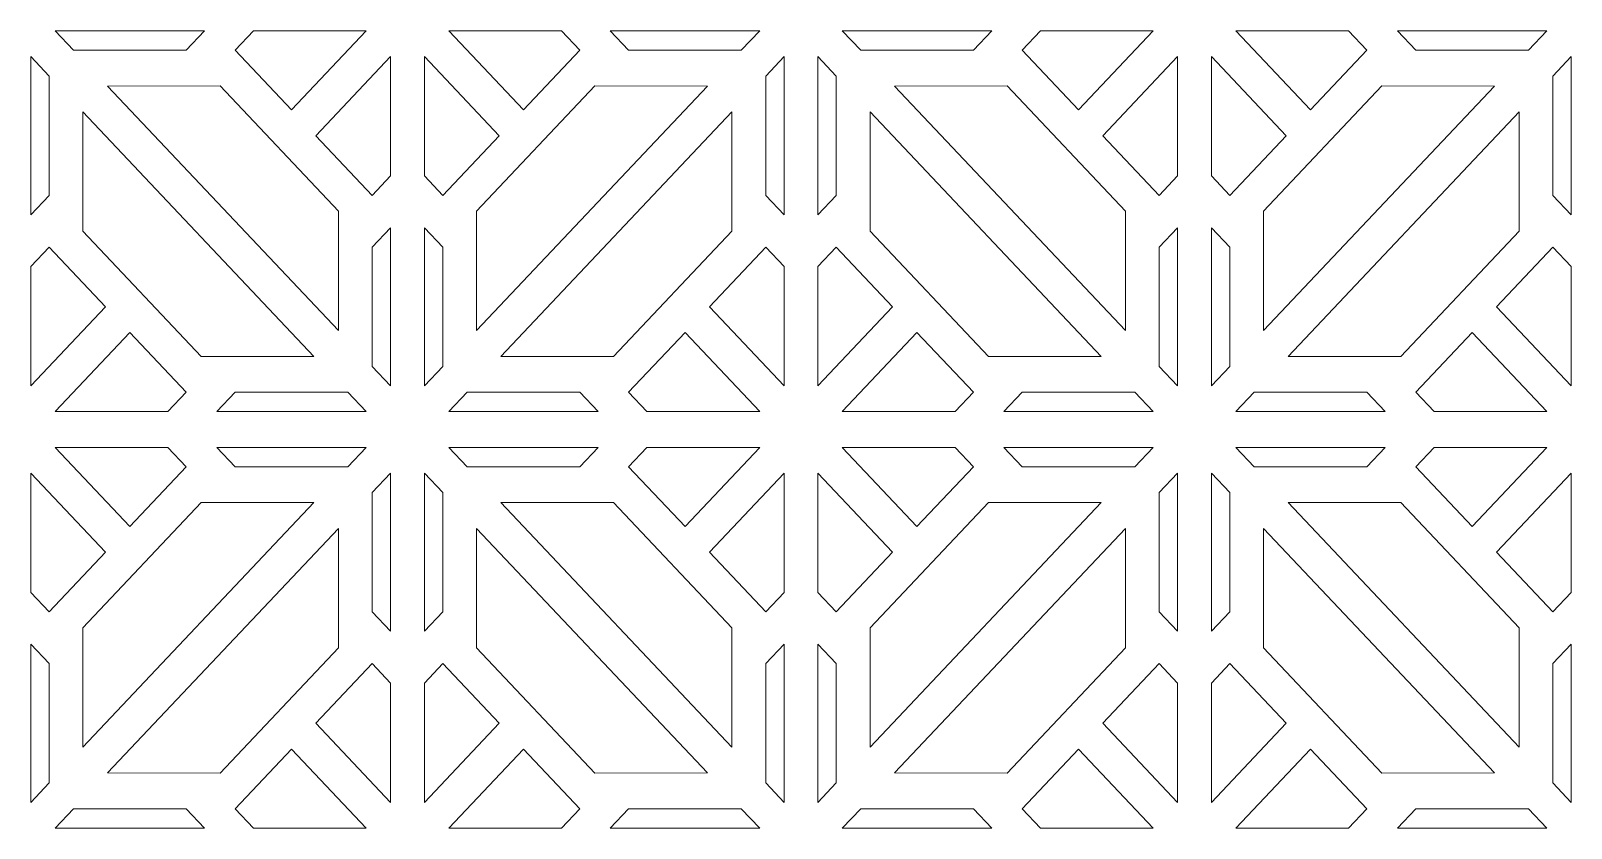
# Model space of a CAD drawing. Header units: centimetres. Extents: x -89 to 89, y -108 to 108.
# Drawn here: x -89.2 to -9, y 66 to 107.6 of the extents above; entities that cross this region are included whole.
import ezdxf

# ---------------------------------------------------------------- set-up
doc = ezdxf.new("R2010")
doc.units = ezdxf.units.CM
doc.header["$MEASUREMENT"] = 0
doc.layers.add('layer 1', color=7, linetype='Continuous')

msp = doc.modelspace()

# ---------------------------------------------------------------- linework, layer by layer
at = {"layer": 'layer 1', "color": 114, "lineweight": 9}
for points in [[(-86.99841, 106.55632), (-86.99841, 106.55632), (-81.12871, 106.55783), (-81.12871, 106.55783), (-81.12871, 106.55783), (-81.12871, 106.55783), (-80.17465, 107.56777), (-80.17465, 107.56777), (-80.17465, 107.56777), (-80.17465, 107.56777), (-87.95393, 107.56778), (-87.95393, 107.56778), (-87.95393, 107.56778), (-87.95393, 107.56778), (-86.99841, 106.55632), (-86.99841, 106.55632)], [(-75.64901, 103.45043), (-75.64901, 103.45043), (-78.58457, 106.55784), (-78.58457, 106.55784), (-78.58457, 106.55784), (-78.58457, 106.55784), (-77.63053, 107.56778), (-77.63053, 107.56778), (-77.63053, 107.56778), (-77.63053, 107.56778), (-71.75941, 107.56777), (-71.75941, 107.56777), (-71.75941, 107.56777), (-71.75941, 107.56777), (-75.64901, 103.45043), (-75.64901, 103.45043)], [(-63.56435, 103.45043), (-63.56435, 103.45043), (-60.62879, 106.55784), (-60.62879, 106.55784), (-60.62879, 106.55784), (-60.62879, 106.55784), (-61.58283, 107.56778), (-61.58283, 107.56778), (-61.58283, 107.56778), (-61.58283, 107.56778), (-67.45394, 107.56777), (-67.45394, 107.56777), (-67.45394, 107.56777), (-67.45394, 107.56777), (-63.56435, 103.45043), (-63.56435, 103.45043)], [(-52.21495, 106.55632), (-52.21495, 106.55632), (-58.08465, 106.55783), (-58.08465, 106.55783), (-58.08465, 106.55783), (-58.08465, 106.55783), (-59.03871, 107.56777), (-59.03871, 107.56777), (-59.03871, 107.56777), (-59.03871, 107.56777), (-51.25943, 107.56778), (-51.25943, 107.56778), (-51.25943, 107.56778), (-51.25943, 107.56778), (-52.21495, 106.55632), (-52.21495, 106.55632)], [(-45.99841, 106.55632), (-45.99841, 106.55632), (-40.12871, 106.55783), (-40.12871, 106.55783), (-40.12871, 106.55783), (-40.12871, 106.55783), (-39.17465, 107.56777), (-39.17465, 107.56777), (-39.17465, 107.56777), (-39.17465, 107.56777), (-46.95393, 107.56778), (-46.95393, 107.56778), (-46.95393, 107.56778), (-46.95393, 107.56778), (-45.99841, 106.55632), (-45.99841, 106.55632)], [(-34.64901, 103.45043), (-34.64901, 103.45043), (-37.58457, 106.55784), (-37.58457, 106.55784), (-37.58457, 106.55784), (-37.58457, 106.55784), (-36.63053, 107.56778), (-36.63053, 107.56778), (-36.63053, 107.56778), (-36.63053, 107.56778), (-30.75942, 107.56777), (-30.75942, 107.56777), (-30.75942, 107.56777), (-30.75942, 107.56777), (-34.64901, 103.45043), (-34.64901, 103.45043)], [(-22.56435, 103.45043), (-22.56435, 103.45043), (-19.62879, 106.55784), (-19.62879, 106.55784), (-19.62879, 106.55784), (-19.62879, 106.55784), (-20.58283, 107.56778), (-20.58283, 107.56778), (-20.58283, 107.56778), (-20.58283, 107.56778), (-26.45395, 107.56777), (-26.45395, 107.56777), (-26.45395, 107.56777), (-26.45395, 107.56777), (-22.56435, 103.45043), (-22.56435, 103.45043)], [(-11.21495, 106.55632), (-11.21495, 106.55632), (-17.08465, 106.55783), (-17.08465, 106.55783), (-17.08465, 106.55783), (-17.08465, 106.55783), (-18.03871, 107.56777), (-18.03871, 107.56777), (-18.03871, 107.56777), (-18.03871, 107.56777), (-10.25943, 107.56778), (-10.25943, 107.56778), (-10.25943, 107.56778), (-10.25943, 107.56778), (-11.21495, 106.55632), (-11.21495, 106.55632)], [(-89.22601, 97.9866), (-89.22601, 97.9866), (-88.27144, 98.99649), (-88.27144, 98.99649), (-88.27144, 98.99649), (-88.27144, 98.99649), (-88.27033, 105.20962), (-88.27033, 105.20962), (-88.27033, 105.20962), (-88.27033, 105.20962), (-89.22601, 106.22124), (-89.22601, 106.22124), (-89.22601, 106.22124), (-89.22601, 106.22124), (-89.22601, 97.9866), (-89.22601, 97.9866)], [(-71.44138, 98.9965), (-71.44138, 98.9965), (-74.37694, 102.10389), (-74.37694, 102.10389), (-74.37694, 102.10389), (-74.37694, 102.10389), (-70.48735, 106.22122), (-70.48735, 106.22122), (-70.48735, 106.22122), (-70.48735, 106.22122), (-70.48735, 100.00642), (-70.48735, 100.00642), (-70.48735, 100.00642), (-70.48735, 100.00642), (-71.44138, 98.9965), (-71.44138, 98.9965)], [(-67.77198, 98.9965), (-67.77198, 98.9965), (-64.83642, 102.10389), (-64.83642, 102.10389), (-64.83642, 102.10389), (-64.83642, 102.10389), (-68.72601, 106.22122), (-68.72601, 106.22122), (-68.72601, 106.22122), (-68.72601, 106.22122), (-68.72601, 100.00642), (-68.72601, 100.00642), (-68.72601, 100.00642), (-68.72601, 100.00642), (-67.77198, 98.9965), (-67.77198, 98.9965)], [(-49.98735, 97.9866), (-49.98735, 97.9866), (-50.94192, 98.99649), (-50.94192, 98.99649), (-50.94192, 98.99649), (-50.94192, 98.99649), (-50.94303, 105.20962), (-50.94303, 105.20962), (-50.94303, 105.20962), (-50.94303, 105.20962), (-49.98735, 106.22124), (-49.98735, 106.22124), (-49.98735, 106.22124), (-49.98735, 106.22124), (-49.98735, 97.9866), (-49.98735, 97.9866)], [(-48.22601, 97.9866), (-48.22601, 97.9866), (-47.27144, 98.99649), (-47.27144, 98.99649), (-47.27144, 98.99649), (-47.27144, 98.99649), (-47.27033, 105.20962), (-47.27033, 105.20962), (-47.27033, 105.20962), (-47.27033, 105.20962), (-48.22601, 106.22124), (-48.22601, 106.22124), (-48.22601, 106.22124), (-48.22601, 106.22124), (-48.22601, 97.9866), (-48.22601, 97.9866)], [(-30.44138, 98.9965), (-30.44138, 98.9965), (-33.37694, 102.10389), (-33.37694, 102.10389), (-33.37694, 102.10389), (-33.37694, 102.10389), (-29.48735, 106.22122), (-29.48735, 106.22122), (-29.48735, 106.22122), (-29.48735, 106.22122), (-29.48735, 100.00642), (-29.48735, 100.00642), (-29.48735, 100.00642), (-29.48735, 100.00642), (-30.44138, 98.9965), (-30.44138, 98.9965)], [(-26.77198, 98.9965), (-26.77198, 98.9965), (-23.83642, 102.10389), (-23.83642, 102.10389), (-23.83642, 102.10389), (-23.83642, 102.10389), (-27.72601, 106.22122), (-27.72601, 106.22122), (-27.72601, 106.22122), (-27.72601, 106.22122), (-27.72601, 100.00642), (-27.72601, 100.00642), (-27.72601, 100.00642), (-27.72601, 100.00642), (-26.77198, 98.9965), (-26.77198, 98.9965)], [(-8.98735, 97.9866), (-8.98735, 97.9866), (-9.94192, 98.99649), (-9.94192, 98.99649), (-9.94192, 98.99649), (-9.94192, 98.99649), (-9.94303, 105.20962), (-9.94303, 105.20962), (-9.94303, 105.20962), (-9.94303, 105.20962), (-8.98735, 106.22124), (-8.98735, 106.22124), (-8.98735, 106.22124), (-8.98735, 106.22124), (-8.98735, 97.9866), (-8.98735, 97.9866)], [(-73.20246, 91.9528), (-73.20246, 91.9528), (-73.20267, 98.16783), (-73.20267, 98.16783), (-73.20267, 98.16783), (-73.20267, 98.16783), (-79.36724, 104.69325), (-79.36724, 104.69325), (-79.36724, 104.69325), (-79.36724, 104.69325), (-85.23736, 104.69218), (-85.23736, 104.69218), (-85.23736, 104.69218), (-85.23736, 104.69218), (-73.20246, 91.9528), (-73.20246, 91.9528)], [(-66.0109, 91.9528), (-66.0109, 91.9528), (-66.01069, 98.16783), (-66.01069, 98.16783), (-66.01069, 98.16783), (-66.01069, 98.16783), (-59.84612, 104.69325), (-59.84612, 104.69325), (-59.84612, 104.69325), (-59.84612, 104.69325), (-53.976, 104.69218), (-53.976, 104.69218), (-53.976, 104.69218), (-53.976, 104.69218), (-66.0109, 91.9528), (-66.0109, 91.9528)], [(-32.20246, 91.9528), (-32.20246, 91.9528), (-32.20267, 98.16783), (-32.20267, 98.16783), (-32.20267, 98.16783), (-32.20267, 98.16783), (-38.36724, 104.69325), (-38.36724, 104.69325), (-38.36724, 104.69325), (-38.36724, 104.69325), (-44.23736, 104.69218), (-44.23736, 104.69218), (-44.23736, 104.69218), (-44.23736, 104.69218), (-32.20246, 91.9528), (-32.20246, 91.9528)], [(-25.0109, 91.9528), (-25.0109, 91.9528), (-25.01069, 98.16783), (-25.01069, 98.16783), (-25.01069, 98.16783), (-25.01069, 98.16783), (-18.84612, 104.69325), (-18.84612, 104.69325), (-18.84612, 104.69325), (-18.84612, 104.69325), (-12.976, 104.69218), (-12.976, 104.69218), (-12.976, 104.69218), (-12.976, 104.69218), (-25.0109, 91.9528), (-25.0109, 91.9528)], [(-86.50932, 103.34552), (-86.50932, 103.34552), (-86.51046, 97.13193), (-86.51046, 97.13193), (-86.51046, 97.13193), (-86.51046, 97.13193), (-80.34601, 90.60662), (-80.34601, 90.60662), (-80.34601, 90.60662), (-80.34601, 90.60662), (-74.4756, 90.60741), (-74.4756, 90.60741), (-74.4756, 90.60741), (-74.4756, 90.60741), (-86.50932, 103.34552), (-86.50932, 103.34552)], [(-52.70404, 103.34552), (-52.70404, 103.34552), (-52.7029, 97.13193), (-52.7029, 97.13193), (-52.7029, 97.13193), (-52.7029, 97.13193), (-58.86735, 90.60662), (-58.86735, 90.60662), (-58.86735, 90.60662), (-58.86735, 90.60662), (-64.73776, 90.60741), (-64.73776, 90.60741), (-64.73776, 90.60741), (-64.73776, 90.60741), (-52.70404, 103.34552), (-52.70404, 103.34552)], [(-45.50932, 103.34552), (-45.50932, 103.34552), (-45.51046, 97.13193), (-45.51046, 97.13193), (-45.51046, 97.13193), (-45.51046, 97.13193), (-39.34601, 90.60662), (-39.34601, 90.60662), (-39.34601, 90.60662), (-39.34601, 90.60662), (-33.4756, 90.60741), (-33.4756, 90.60741), (-33.4756, 90.60741), (-33.4756, 90.60741), (-45.50932, 103.34552), (-45.50932, 103.34552)], [(-11.70404, 103.34552), (-11.70404, 103.34552), (-11.7029, 97.13193), (-11.7029, 97.13193), (-11.7029, 97.13193), (-11.7029, 97.13193), (-17.86735, 90.60662), (-17.86735, 90.60662), (-17.86735, 90.60662), (-17.86735, 90.60662), (-23.73776, 90.60741), (-23.73776, 90.60741), (-23.73776, 90.60741), (-23.73776, 90.60741), (-11.70404, 103.34552), (-11.70404, 103.34552)], [(-70.48734, 97.31331), (-70.48734, 97.31331), (-70.48736, 89.07877), (-70.48736, 89.07877), (-70.48736, 89.07877), (-70.48736, 89.07877), (-71.44137, 90.08862), (-71.44137, 90.08862), (-71.44137, 90.08862), (-71.44137, 90.08862), (-71.44137, 96.30341), (-71.44137, 96.30341), (-71.44137, 96.30341), (-71.44137, 96.30341), (-70.48734, 97.31331), (-70.48734, 97.31331)], [(-68.72602, 97.31331), (-68.72602, 97.31331), (-68.726, 89.07877), (-68.726, 89.07877), (-68.726, 89.07877), (-68.726, 89.07877), (-67.77199, 90.08862), (-67.77199, 90.08862), (-67.77199, 90.08862), (-67.77199, 90.08862), (-67.77199, 96.30341), (-67.77199, 96.30341), (-67.77199, 96.30341), (-67.77199, 96.30341), (-68.72602, 97.31331), (-68.72602, 97.31331)], [(-29.48734, 97.31331), (-29.48734, 97.31331), (-29.48736, 89.07877), (-29.48736, 89.07877), (-29.48736, 89.07877), (-29.48736, 89.07877), (-30.44137, 90.08862), (-30.44137, 90.08862), (-30.44137, 90.08862), (-30.44137, 90.08862), (-30.44137, 96.30341), (-30.44137, 96.30341), (-30.44137, 96.30341), (-30.44137, 96.30341), (-29.48734, 97.31331), (-29.48734, 97.31331)], [(-27.72602, 97.31331), (-27.72602, 97.31331), (-27.726, 89.07877), (-27.726, 89.07877), (-27.726, 89.07877), (-27.726, 89.07877), (-26.77199, 90.08862), (-26.77199, 90.08862), (-26.77199, 90.08862), (-26.77199, 90.08862), (-26.77199, 96.30341), (-26.77199, 96.30341), (-26.77199, 96.30341), (-26.77199, 96.30341), (-27.72602, 97.31331), (-27.72602, 97.31331)], [(-89.22601, 89.07874), (-89.22601, 89.07874), (-89.22601, 95.29353), (-89.22601, 95.29353), (-89.22601, 95.29353), (-89.22601, 95.29353), (-88.27194, 96.30344), (-88.27194, 96.30344), (-88.27194, 96.30344), (-88.27194, 96.30344), (-85.33637, 93.19603), (-85.33637, 93.19603), (-85.33637, 93.19603), (-85.33637, 93.19603), (-89.22601, 89.07874), (-89.22601, 89.07874)], [(-49.98735, 89.07874), (-49.98735, 89.07874), (-49.98735, 95.29353), (-49.98735, 95.29353), (-49.98735, 95.29353), (-49.98735, 95.29353), (-50.94142, 96.30344), (-50.94142, 96.30344), (-50.94142, 96.30344), (-50.94142, 96.30344), (-53.87699, 93.19603), (-53.87699, 93.19603), (-53.87699, 93.19603), (-53.87699, 93.19603), (-49.98735, 89.07874), (-49.98735, 89.07874)], [(-48.22601, 89.07874), (-48.22601, 89.07874), (-48.22601, 95.29353), (-48.22601, 95.29353), (-48.22601, 95.29353), (-48.22601, 95.29353), (-47.27194, 96.30344), (-47.27194, 96.30344), (-47.27194, 96.30344), (-47.27194, 96.30344), (-44.33637, 93.19603), (-44.33637, 93.19603), (-44.33637, 93.19603), (-44.33637, 93.19603), (-48.22601, 89.07874), (-48.22601, 89.07874)], [(-8.98735, 89.07874), (-8.98735, 89.07874), (-8.98735, 95.29353), (-8.98735, 95.29353), (-8.98735, 95.29353), (-8.98735, 95.29353), (-9.94142, 96.30344), (-9.94142, 96.30344), (-9.94142, 96.30344), (-9.94142, 96.30344), (-12.87699, 93.19603), (-12.87699, 93.19603), (-12.87699, 93.19603), (-12.87699, 93.19603), (-8.98735, 89.07874), (-8.98735, 89.07874)], [(-84.0643, 91.8495), (-84.0643, 91.8495), (-87.95392, 87.73222), (-87.95392, 87.73222), (-87.95392, 87.73222), (-87.95392, 87.73222), (-82.08277, 87.73223), (-82.08277, 87.73223), (-82.08277, 87.73223), (-82.08277, 87.73223), (-81.12875, 88.74211), (-81.12875, 88.74211), (-81.12875, 88.74211), (-81.12875, 88.74211), (-84.0643, 91.8495), (-84.0643, 91.8495)], [(-55.14906, 91.8495), (-55.14906, 91.8495), (-51.25944, 87.73222), (-51.25944, 87.73222), (-51.25944, 87.73222), (-51.25944, 87.73222), (-57.13059, 87.73223), (-57.13059, 87.73223), (-57.13059, 87.73223), (-57.13059, 87.73223), (-58.08461, 88.74211), (-58.08461, 88.74211), (-58.08461, 88.74211), (-58.08461, 88.74211), (-55.14906, 91.8495), (-55.14906, 91.8495)], [(-43.0643, 91.8495), (-43.0643, 91.8495), (-46.95392, 87.73222), (-46.95392, 87.73222), (-46.95392, 87.73222), (-46.95392, 87.73222), (-41.08277, 87.73223), (-41.08277, 87.73223), (-41.08277, 87.73223), (-41.08277, 87.73223), (-40.12875, 88.74211), (-40.12875, 88.74211), (-40.12875, 88.74211), (-40.12875, 88.74211), (-43.0643, 91.8495), (-43.0643, 91.8495)], [(-14.14906, 91.8495), (-14.14906, 91.8495), (-10.25944, 87.73222), (-10.25944, 87.73222), (-10.25944, 87.73222), (-10.25944, 87.73222), (-16.13059, 87.73223), (-16.13059, 87.73223), (-16.13059, 87.73223), (-16.13059, 87.73223), (-17.08461, 88.74211), (-17.08461, 88.74211), (-17.08461, 88.74211), (-17.08461, 88.74211), (-14.14906, 91.8495), (-14.14906, 91.8495)], [(-78.58456, 88.74209), (-78.58456, 88.74209), (-72.71451, 88.74321), (-72.71451, 88.74321), (-72.71451, 88.74321), (-72.71451, 88.74321), (-71.75942, 87.73222), (-71.75942, 87.73222), (-71.75942, 87.73222), (-71.75942, 87.73222), (-79.53862, 87.73222), (-79.53862, 87.73222), (-79.53862, 87.73222), (-79.53862, 87.73222), (-78.58456, 88.74209), (-78.58456, 88.74209)], [(-60.6288, 88.74209), (-60.6288, 88.74209), (-66.49885, 88.74321), (-66.49885, 88.74321), (-66.49885, 88.74321), (-66.49885, 88.74321), (-67.45394, 87.73222), (-67.45394, 87.73222), (-67.45394, 87.73222), (-67.45394, 87.73222), (-59.67474, 87.73222), (-59.67474, 87.73222), (-59.67474, 87.73222), (-59.67474, 87.73222), (-60.6288, 88.74209), (-60.6288, 88.74209)], [(-37.58456, 88.74209), (-37.58456, 88.74209), (-31.71451, 88.74321), (-31.71451, 88.74321), (-31.71451, 88.74321), (-31.71451, 88.74321), (-30.75942, 87.73222), (-30.75942, 87.73222), (-30.75942, 87.73222), (-30.75942, 87.73222), (-38.53862, 87.73222), (-38.53862, 87.73222), (-38.53862, 87.73222), (-38.53862, 87.73222), (-37.58456, 88.74209), (-37.58456, 88.74209)], [(-19.6288, 88.74209), (-19.6288, 88.74209), (-25.49885, 88.74321), (-25.49885, 88.74321), (-25.49885, 88.74321), (-25.49885, 88.74321), (-26.45394, 87.73222), (-26.45394, 87.73222), (-26.45394, 87.73222), (-26.45394, 87.73222), (-18.67474, 87.73222), (-18.67474, 87.73222), (-18.67474, 87.73222), (-18.67474, 87.73222), (-19.6288, 88.74209), (-19.6288, 88.74209)], [(-84.0643, 81.7505), (-84.0643, 81.7505), (-87.95392, 85.86778), (-87.95392, 85.86778), (-87.95392, 85.86778), (-87.95392, 85.86778), (-82.08277, 85.86777), (-82.08277, 85.86777), (-82.08277, 85.86777), (-82.08277, 85.86777), (-81.12875, 84.85788), (-81.12875, 84.85788), (-81.12875, 84.85788), (-81.12875, 84.85788), (-84.0643, 81.7505), (-84.0643, 81.7505)], [(-78.58456, 84.85791), (-78.58456, 84.85791), (-72.71451, 84.85679), (-72.71451, 84.85679), (-72.71451, 84.85679), (-72.71451, 84.85679), (-71.75942, 85.86778), (-71.75942, 85.86778), (-71.75942, 85.86778), (-71.75942, 85.86778), (-79.53862, 85.86778), (-79.53862, 85.86778), (-79.53862, 85.86778), (-79.53862, 85.86778), (-78.58456, 84.85791), (-78.58456, 84.85791)], [(-60.6288, 84.85791), (-60.6288, 84.85791), (-66.49885, 84.85679), (-66.49885, 84.85679), (-66.49885, 84.85679), (-66.49885, 84.85679), (-67.45394, 85.86778), (-67.45394, 85.86778), (-67.45394, 85.86778), (-67.45394, 85.86778), (-59.67474, 85.86778), (-59.67474, 85.86778), (-59.67474, 85.86778), (-59.67474, 85.86778), (-60.6288, 84.85791), (-60.6288, 84.85791)], [(-55.14906, 81.7505), (-55.14906, 81.7505), (-51.25944, 85.86778), (-51.25944, 85.86778), (-51.25944, 85.86778), (-51.25944, 85.86778), (-57.13059, 85.86777), (-57.13059, 85.86777), (-57.13059, 85.86777), (-57.13059, 85.86777), (-58.08461, 84.85788), (-58.08461, 84.85788), (-58.08461, 84.85788), (-58.08461, 84.85788), (-55.14906, 81.7505), (-55.14906, 81.7505)], [(-43.0643, 81.7505), (-43.0643, 81.7505), (-46.95392, 85.86778), (-46.95392, 85.86778), (-46.95392, 85.86778), (-46.95392, 85.86778), (-41.08277, 85.86777), (-41.08277, 85.86777), (-41.08277, 85.86777), (-41.08277, 85.86777), (-40.12875, 84.85788), (-40.12875, 84.85788), (-40.12875, 84.85788), (-40.12875, 84.85788), (-43.0643, 81.7505), (-43.0643, 81.7505)], [(-37.58456, 84.85791), (-37.58456, 84.85791), (-31.71451, 84.85679), (-31.71451, 84.85679), (-31.71451, 84.85679), (-31.71451, 84.85679), (-30.75942, 85.86778), (-30.75942, 85.86778), (-30.75942, 85.86778), (-30.75942, 85.86778), (-38.53862, 85.86778), (-38.53862, 85.86778), (-38.53862, 85.86778), (-38.53862, 85.86778), (-37.58456, 84.85791), (-37.58456, 84.85791)], [(-19.6288, 84.85791), (-19.6288, 84.85791), (-25.49885, 84.85679), (-25.49885, 84.85679), (-25.49885, 84.85679), (-25.49885, 84.85679), (-26.45394, 85.86778), (-26.45394, 85.86778), (-26.45394, 85.86778), (-26.45394, 85.86778), (-18.67474, 85.86778), (-18.67474, 85.86778), (-18.67474, 85.86778), (-18.67474, 85.86778), (-19.6288, 84.85791), (-19.6288, 84.85791)], [(-14.14906, 81.7505), (-14.14906, 81.7505), (-10.25944, 85.86778), (-10.25944, 85.86778), (-10.25944, 85.86778), (-10.25944, 85.86778), (-16.13059, 85.86777), (-16.13059, 85.86777), (-16.13059, 85.86777), (-16.13059, 85.86777), (-17.08461, 84.85788), (-17.08461, 84.85788), (-17.08461, 84.85788), (-17.08461, 84.85788), (-14.14906, 81.7505), (-14.14906, 81.7505)], [(-89.22601, 84.52126), (-89.22601, 84.52126), (-89.22601, 78.30646), (-89.22601, 78.30646), (-89.22601, 78.30646), (-89.22601, 78.30646), (-88.27194, 77.29656), (-88.27194, 77.29656), (-88.27194, 77.29656), (-88.27194, 77.29656), (-85.33637, 80.40397), (-85.33637, 80.40397), (-85.33637, 80.40397), (-85.33637, 80.40397), (-89.22601, 84.52126), (-89.22601, 84.52126)], [(-70.48734, 76.28669), (-70.48734, 76.28669), (-70.48736, 84.52123), (-70.48736, 84.52123), (-70.48736, 84.52123), (-70.48736, 84.52123), (-71.44137, 83.51138), (-71.44137, 83.51138), (-71.44137, 83.51138), (-71.44137, 83.51138), (-71.44137, 77.29659), (-71.44137, 77.29659), (-71.44137, 77.29659), (-71.44137, 77.29659), (-70.48734, 76.28669), (-70.48734, 76.28669)], [(-68.72602, 76.28669), (-68.72602, 76.28669), (-68.726, 84.52123), (-68.726, 84.52123), (-68.726, 84.52123), (-68.726, 84.52123), (-67.77199, 83.51138), (-67.77199, 83.51138), (-67.77199, 83.51138), (-67.77199, 83.51138), (-67.77199, 77.29659), (-67.77199, 77.29659), (-67.77199, 77.29659), (-67.77199, 77.29659), (-68.72602, 76.28669), (-68.72602, 76.28669)], [(-49.98735, 84.52126), (-49.98735, 84.52126), (-49.98735, 78.30646), (-49.98735, 78.30646), (-49.98735, 78.30646), (-49.98735, 78.30646), (-50.94142, 77.29656), (-50.94142, 77.29656), (-50.94142, 77.29656), (-50.94142, 77.29656), (-53.87699, 80.40397), (-53.87699, 80.40397), (-53.87699, 80.40397), (-53.87699, 80.40397), (-49.98735, 84.52126), (-49.98735, 84.52126)], [(-48.22601, 84.52126), (-48.22601, 84.52126), (-48.22601, 78.30646), (-48.22601, 78.30646), (-48.22601, 78.30646), (-48.22601, 78.30646), (-47.27194, 77.29656), (-47.27194, 77.29656), (-47.27194, 77.29656), (-47.27194, 77.29656), (-44.33637, 80.40397), (-44.33637, 80.40397), (-44.33637, 80.40397), (-44.33637, 80.40397), (-48.22601, 84.52126), (-48.22601, 84.52126)], [(-29.48734, 76.28669), (-29.48734, 76.28669), (-29.48736, 84.52123), (-29.48736, 84.52123), (-29.48736, 84.52123), (-29.48736, 84.52123), (-30.44137, 83.51138), (-30.44137, 83.51138), (-30.44137, 83.51138), (-30.44137, 83.51138), (-30.44137, 77.29659), (-30.44137, 77.29659), (-30.44137, 77.29659), (-30.44137, 77.29659), (-29.48734, 76.28669), (-29.48734, 76.28669)], [(-27.72602, 76.28669), (-27.72602, 76.28669), (-27.726, 84.52123), (-27.726, 84.52123), (-27.726, 84.52123), (-27.726, 84.52123), (-26.77199, 83.51138), (-26.77199, 83.51138), (-26.77199, 83.51138), (-26.77199, 83.51138), (-26.77199, 77.29659), (-26.77199, 77.29659), (-26.77199, 77.29659), (-26.77199, 77.29659), (-27.72602, 76.28669), (-27.72602, 76.28669)], [(-8.98735, 84.52126), (-8.98735, 84.52126), (-8.98735, 78.30646), (-8.98735, 78.30646), (-8.98735, 78.30646), (-8.98735, 78.30646), (-9.94142, 77.29656), (-9.94142, 77.29656), (-9.94142, 77.29656), (-9.94142, 77.29656), (-12.87699, 80.40397), (-12.87699, 80.40397), (-12.87699, 80.40397), (-12.87699, 80.40397), (-8.98735, 84.52126), (-8.98735, 84.52126)], [(-86.50932, 70.25448), (-86.50932, 70.25448), (-86.51046, 76.46806), (-86.51046, 76.46806), (-86.51046, 76.46806), (-86.51046, 76.46806), (-80.34601, 82.99337), (-80.34601, 82.99337), (-80.34601, 82.99337), (-80.34601, 82.99337), (-74.4756, 82.99259), (-74.4756, 82.99259), (-74.4756, 82.99259), (-74.4756, 82.99259), (-86.50932, 70.25448), (-86.50932, 70.25448)], [(-52.70404, 70.25448), (-52.70404, 70.25448), (-52.7029, 76.46806), (-52.7029, 76.46806), (-52.7029, 76.46806), (-52.7029, 76.46806), (-58.86735, 82.99337), (-58.86735, 82.99337), (-58.86735, 82.99337), (-58.86735, 82.99337), (-64.73776, 82.99259), (-64.73776, 82.99259), (-64.73776, 82.99259), (-64.73776, 82.99259), (-52.70404, 70.25448), (-52.70404, 70.25448)], [(-45.50932, 70.25448), (-45.50932, 70.25448), (-45.51046, 76.46806), (-45.51046, 76.46806), (-45.51046, 76.46806), (-45.51046, 76.46806), (-39.34601, 82.99337), (-39.34601, 82.99337), (-39.34601, 82.99337), (-39.34601, 82.99337), (-33.4756, 82.99259), (-33.4756, 82.99259), (-33.4756, 82.99259), (-33.4756, 82.99259), (-45.50932, 70.25448), (-45.50932, 70.25448)], [(-11.70404, 70.25448), (-11.70404, 70.25448), (-11.7029, 76.46806), (-11.7029, 76.46806), (-11.7029, 76.46806), (-11.7029, 76.46806), (-17.86735, 82.99337), (-17.86735, 82.99337), (-17.86735, 82.99337), (-17.86735, 82.99337), (-23.73776, 82.99259), (-23.73776, 82.99259), (-23.73776, 82.99259), (-23.73776, 82.99259), (-11.70404, 70.25448), (-11.70404, 70.25448)], [(-73.20246, 81.6472), (-73.20246, 81.6472), (-73.20267, 75.43217), (-73.20267, 75.43217), (-73.20267, 75.43217), (-73.20267, 75.43217), (-79.36724, 68.90675), (-79.36724, 68.90675), (-79.36724, 68.90675), (-79.36724, 68.90675), (-85.23736, 68.90782), (-85.23736, 68.90782), (-85.23736, 68.90782), (-85.23736, 68.90782), (-73.20246, 81.6472), (-73.20246, 81.6472)], [(-66.0109, 81.6472), (-66.0109, 81.6472), (-66.01069, 75.43217), (-66.01069, 75.43217), (-66.01069, 75.43217), (-66.01069, 75.43217), (-59.84612, 68.90675), (-59.84612, 68.90675), (-59.84612, 68.90675), (-59.84612, 68.90675), (-53.976, 68.90782), (-53.976, 68.90782), (-53.976, 68.90782), (-53.976, 68.90782), (-66.0109, 81.6472), (-66.0109, 81.6472)], [(-32.20246, 81.6472), (-32.20246, 81.6472), (-32.20267, 75.43217), (-32.20267, 75.43217), (-32.20267, 75.43217), (-32.20267, 75.43217), (-38.36724, 68.90675), (-38.36724, 68.90675), (-38.36724, 68.90675), (-38.36724, 68.90675), (-44.23736, 68.90782), (-44.23736, 68.90782), (-44.23736, 68.90782), (-44.23736, 68.90782), (-32.20246, 81.6472), (-32.20246, 81.6472)], [(-25.0109, 81.6472), (-25.0109, 81.6472), (-25.01069, 75.43217), (-25.01069, 75.43217), (-25.01069, 75.43217), (-25.01069, 75.43217), (-18.84612, 68.90675), (-18.84612, 68.90675), (-18.84612, 68.90675), (-18.84612, 68.90675), (-12.976, 68.90782), (-12.976, 68.90782), (-12.976, 68.90782), (-12.976, 68.90782), (-25.0109, 81.6472), (-25.0109, 81.6472)], [(-89.22601, 75.61339), (-89.22601, 75.61339), (-88.27144, 74.60351), (-88.27144, 74.60351), (-88.27144, 74.60351), (-88.27144, 74.60351), (-88.27033, 68.39038), (-88.27033, 68.39038), (-88.27033, 68.39038), (-88.27033, 68.39038), (-89.22601, 67.37876), (-89.22601, 67.37876), (-89.22601, 67.37876), (-89.22601, 67.37876), (-89.22601, 75.61339), (-89.22601, 75.61339)], [(-49.98735, 75.61339), (-49.98735, 75.61339), (-50.94192, 74.60351), (-50.94192, 74.60351), (-50.94192, 74.60351), (-50.94192, 74.60351), (-50.94303, 68.39038), (-50.94303, 68.39038), (-50.94303, 68.39038), (-50.94303, 68.39038), (-49.98735, 67.37876), (-49.98735, 67.37876), (-49.98735, 67.37876), (-49.98735, 67.37876), (-49.98735, 75.61339), (-49.98735, 75.61339)], [(-48.22601, 75.61339), (-48.22601, 75.61339), (-47.27144, 74.60351), (-47.27144, 74.60351), (-47.27144, 74.60351), (-47.27144, 74.60351), (-47.27033, 68.39038), (-47.27033, 68.39038), (-47.27033, 68.39038), (-47.27033, 68.39038), (-48.22601, 67.37876), (-48.22601, 67.37876), (-48.22601, 67.37876), (-48.22601, 67.37876), (-48.22601, 75.61339), (-48.22601, 75.61339)], [(-8.98735, 75.61339), (-8.98735, 75.61339), (-9.94192, 74.60351), (-9.94192, 74.60351), (-9.94192, 74.60351), (-9.94192, 74.60351), (-9.94303, 68.39038), (-9.94303, 68.39038), (-9.94303, 68.39038), (-9.94303, 68.39038), (-8.98735, 67.37876), (-8.98735, 67.37876), (-8.98735, 67.37876), (-8.98735, 67.37876), (-8.98735, 75.61339), (-8.98735, 75.61339)], [(-71.44138, 74.6035), (-71.44138, 74.6035), (-74.37694, 71.4961), (-74.37694, 71.4961), (-74.37694, 71.4961), (-74.37694, 71.4961), (-70.48735, 67.37878), (-70.48735, 67.37878), (-70.48735, 67.37878), (-70.48735, 67.37878), (-70.48735, 73.59358), (-70.48735, 73.59358), (-70.48735, 73.59358), (-70.48735, 73.59358), (-71.44138, 74.6035), (-71.44138, 74.6035)], [(-67.77198, 74.6035), (-67.77198, 74.6035), (-64.83642, 71.4961), (-64.83642, 71.4961), (-64.83642, 71.4961), (-64.83642, 71.4961), (-68.72601, 67.37878), (-68.72601, 67.37878), (-68.72601, 67.37878), (-68.72601, 67.37878), (-68.72601, 73.59358), (-68.72601, 73.59358), (-68.72601, 73.59358), (-68.72601, 73.59358), (-67.77198, 74.6035), (-67.77198, 74.6035)], [(-30.44138, 74.6035), (-30.44138, 74.6035), (-33.37694, 71.4961), (-33.37694, 71.4961), (-33.37694, 71.4961), (-33.37694, 71.4961), (-29.48735, 67.37878), (-29.48735, 67.37878), (-29.48735, 67.37878), (-29.48735, 67.37878), (-29.48735, 73.59358), (-29.48735, 73.59358), (-29.48735, 73.59358), (-29.48735, 73.59358), (-30.44138, 74.6035), (-30.44138, 74.6035)], [(-26.77198, 74.6035), (-26.77198, 74.6035), (-23.83642, 71.4961), (-23.83642, 71.4961), (-23.83642, 71.4961), (-23.83642, 71.4961), (-27.72601, 67.37878), (-27.72601, 67.37878), (-27.72601, 67.37878), (-27.72601, 67.37878), (-27.72601, 73.59358), (-27.72601, 73.59358), (-27.72601, 73.59358), (-27.72601, 73.59358), (-26.77198, 74.6035), (-26.77198, 74.6035)], [(-75.64901, 70.14956), (-75.64901, 70.14956), (-78.58457, 67.04215), (-78.58457, 67.04215), (-78.58457, 67.04215), (-78.58457, 67.04215), (-77.63053, 66.03222), (-77.63053, 66.03222), (-77.63053, 66.03222), (-77.63053, 66.03222), (-71.75941, 66.03223), (-71.75941, 66.03223), (-71.75941, 66.03223), (-71.75941, 66.03223), (-75.64901, 70.14956), (-75.64901, 70.14956)], [(-63.56435, 70.14956), (-63.56435, 70.14956), (-60.62879, 67.04215), (-60.62879, 67.04215), (-60.62879, 67.04215), (-60.62879, 67.04215), (-61.58283, 66.03222), (-61.58283, 66.03222), (-61.58283, 66.03222), (-61.58283, 66.03222), (-67.45394, 66.03223), (-67.45394, 66.03223), (-67.45394, 66.03223), (-67.45394, 66.03223), (-63.56435, 70.14956), (-63.56435, 70.14956)], [(-34.64901, 70.14956), (-34.64901, 70.14956), (-37.58457, 67.04215), (-37.58457, 67.04215), (-37.58457, 67.04215), (-37.58457, 67.04215), (-36.63053, 66.03222), (-36.63053, 66.03222), (-36.63053, 66.03222), (-36.63053, 66.03222), (-30.75942, 66.03223), (-30.75942, 66.03223), (-30.75942, 66.03223), (-30.75942, 66.03223), (-34.64901, 70.14956), (-34.64901, 70.14956)], [(-22.56435, 70.14956), (-22.56435, 70.14956), (-19.62879, 67.04215), (-19.62879, 67.04215), (-19.62879, 67.04215), (-19.62879, 67.04215), (-20.58283, 66.03222), (-20.58283, 66.03222), (-20.58283, 66.03222), (-20.58283, 66.03222), (-26.45395, 66.03223), (-26.45395, 66.03223), (-26.45395, 66.03223), (-26.45395, 66.03223), (-22.56435, 70.14956), (-22.56435, 70.14956)], [(-86.99841, 67.04368), (-86.99841, 67.04368), (-81.12871, 67.04216), (-81.12871, 67.04216), (-81.12871, 67.04216), (-81.12871, 67.04216), (-80.17465, 66.03223), (-80.17465, 66.03223), (-80.17465, 66.03223), (-80.17465, 66.03223), (-87.95393, 66.03222), (-87.95393, 66.03222), (-87.95393, 66.03222), (-87.95393, 66.03222), (-86.99841, 67.04368), (-86.99841, 67.04368)], [(-52.21495, 67.04368), (-52.21495, 67.04368), (-58.08465, 67.04216), (-58.08465, 67.04216), (-58.08465, 67.04216), (-58.08465, 67.04216), (-59.03871, 66.03223), (-59.03871, 66.03223), (-59.03871, 66.03223), (-59.03871, 66.03223), (-51.25943, 66.03222), (-51.25943, 66.03222), (-51.25943, 66.03222), (-51.25943, 66.03222), (-52.21495, 67.04368), (-52.21495, 67.04368)], [(-45.99841, 67.04368), (-45.99841, 67.04368), (-40.12871, 67.04216), (-40.12871, 67.04216), (-40.12871, 67.04216), (-40.12871, 67.04216), (-39.17465, 66.03223), (-39.17465, 66.03223), (-39.17465, 66.03223), (-39.17465, 66.03223), (-46.95393, 66.03222), (-46.95393, 66.03222), (-46.95393, 66.03222), (-46.95393, 66.03222), (-45.99841, 67.04368), (-45.99841, 67.04368)], [(-11.21495, 67.04368), (-11.21495, 67.04368), (-17.08465, 67.04216), (-17.08465, 67.04216), (-17.08465, 67.04216), (-17.08465, 67.04216), (-18.03871, 66.03223), (-18.03871, 66.03223), (-18.03871, 66.03223), (-18.03871, 66.03223), (-10.25943, 66.03222), (-10.25943, 66.03222), (-10.25943, 66.03222), (-10.25943, 66.03222), (-11.21495, 67.04368), (-11.21495, 67.04368)]]:
    msp.add_open_spline(points, degree=3, knots=[0, 0, 0, 0, 0.2, 0.2, 0.2, 0.2, 0.4, 0.4, 0.4, 0.4, 0.6, 0.6, 0.6, 0.6, 1, 1, 1, 1], dxfattribs=at)

doc.saveas('drawing.dxf')
